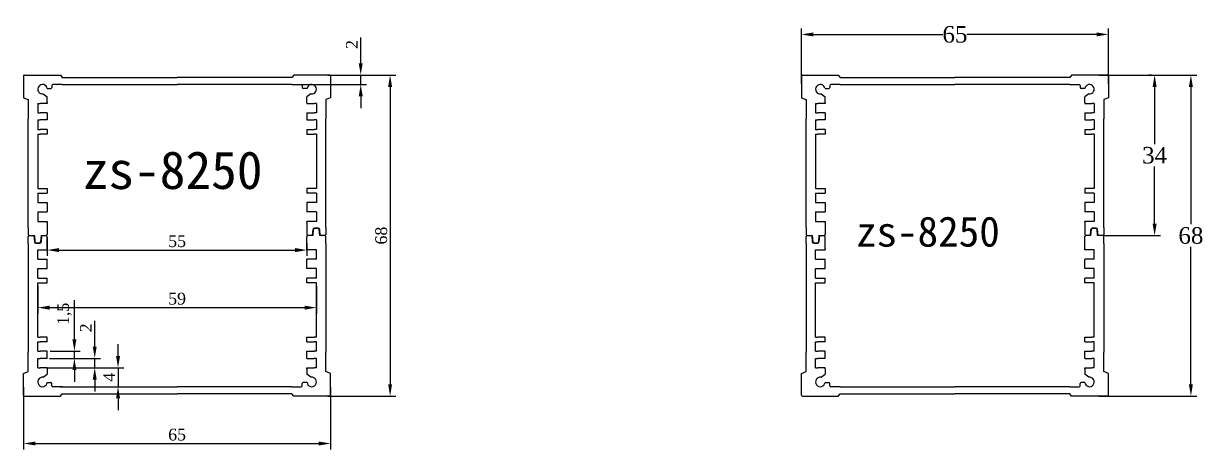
# Model space of a CAD drawing. Header units: millimetres. Extents: x 95 to 8422, y 499 to 941.
# Drawn here: x 3269.2 to 3519, y 499.3 to 589.5 of the extents above; entities that cross this region are included whole.
import ezdxf

# ---------------------------------------------------------------- set-up
doc = ezdxf.new("R2010")
doc.units = ezdxf.units.MM
doc.styles.get("Standard").update_dxf_attribs({"font": 'times.shx', "bigfont": 'gbcbig.shx'})
doc.dimstyles.new('ISO-25', dxfattribs={"dimtxt": 2.5, "dimasz": 2.5, "dimexe": 1.25, "dimexo": 0.625, "dimtad": 1, "dimtxsty": 'Standard', "dimcen": 2.5, "dimadec": 0, "dimazin": 0, "dimtfac": 1, "dimtmove": 0, "dimatfit": 3, "dimfxl": 0, "dimarcsym": 0})

# ---------------------------------------------------------------- blocks, each defined once
blk = doc.blocks.new('*D1')
at = {"color": 0, "lineweight": -2}
for p, q in [((3333.68, 578.56), (3348.08, 578.56)), ((3346.83, 576.06), (3346.83, 513.06)), ((3333.68, 510.56), (3348.08, 510.56))]:
    blk.add_line(p, q, dxfattribs=at)
at = {"color": 0}
for points in [[(3346.42, 576.06), (3347.25, 576.06), (3346.83, 578.56)], [(3346.42, 513.06), (3347.25, 513.06), (3346.83, 510.56)]]:
    blk.add_solid(points, dxfattribs=at)
at = {"layer": 'Defpoints', "color": 0}
for p in [(3333.05, 578.56), (3333.05, 510.56), (3346.83, 510.56)]:
    blk.add_point(p, dxfattribs=at)
at = {"color": 0, "insert": (3344.96, 544.56), "char_height": 2.5, "attachment_point": 5, "rotation": 90}
blk.add_mtext('68', dxfattribs=at)
blk = doc.blocks.new('*D2')
at = {"color": 0, "lineweight": -2}
for p, q in [((3269.23, 512.43), (3269.23, 499.28)), ((3334.23, 512.43), (3334.23, 499.28)), ((3271.73, 500.53), (3331.73, 500.53))]:
    blk.add_line(p, q, dxfattribs=at)
at = {"color": 0}
for points in [[(3271.73, 500.94), (3271.73, 500.11), (3269.23, 500.53)], [(3331.73, 500.94), (3331.73, 500.11), (3334.23, 500.53)]]:
    blk.add_solid(points, dxfattribs=at)
at = {"layer": 'Defpoints', "color": 0}
for p in [(3269.23, 513.06), (3334.23, 513.06), (3334.23, 500.53)]:
    blk.add_point(p, dxfattribs=at)
at = {"color": 0, "insert": (3301.73, 502.4), "char_height": 2.5, "attachment_point": 5}
blk.add_mtext('65', dxfattribs=at)
blk = doc.blocks.new('*D3')
at = {"color": 0, "lineweight": -2}
for p, q in [((3289.23, 519.06), (3289.23, 521.56)), ((3274.11, 516.56), (3290.48, 516.56)), ((3289.23, 516.56), (3289.23, 512.56)), ((3277.06, 512.56), (3290.48, 512.56)), ((3289.23, 510.06), (3289.23, 507.56))]:
    blk.add_line(p, q, dxfattribs=at)
at = {"color": 0}
for points in [[(3288.81, 519.06), (3289.65, 519.06), (3289.23, 516.56)], [(3288.81, 510.06), (3289.65, 510.06), (3289.23, 512.56)]]:
    blk.add_solid(points, dxfattribs=at)
at = {"layer": 'Defpoints', "color": 0}
for p in [(3273.48, 516.56), (3276.43, 512.56), (3289.23, 512.56)]:
    blk.add_point(p, dxfattribs=at)
at = {"color": 0, "insert": (3287.35, 514.56), "char_height": 2.5, "attachment_point": 5, "rotation": 90}
blk.add_mtext('4', dxfattribs=at)
blk = doc.blocks.new('*D4')
at = {"color": 0, "lineweight": -2}
for p, q in [((3284.29, 521.06), (3284.29, 526.48)), ((3274.73, 518.56), (3285.54, 518.56)), ((3284.29, 516.56), (3284.29, 518.56)), ((3274.73, 516.56), (3285.54, 516.56)), ((3284.29, 514.06), (3284.29, 511.56))]:
    blk.add_line(p, q, dxfattribs=at)
at = {"color": 0}
for points in [[(3283.87, 521.06), (3284.71, 521.06), (3284.29, 518.56)], [(3283.87, 514.06), (3284.71, 514.06), (3284.29, 516.56)]]:
    blk.add_solid(points, dxfattribs=at)
at = {"layer": 'Defpoints', "color": 0}
for p in [(3274.11, 518.56), (3284.29, 518.56), (3274.11, 516.56)]:
    blk.add_point(p, dxfattribs=at)
at = {"color": 0, "insert": (3282.42, 525.02), "char_height": 2.5, "attachment_point": 5, "rotation": 90}
blk.add_mtext('2', dxfattribs=at)
blk = doc.blocks.new('*D5')
at = {"color": 0, "lineweight": -2}
for p, q in [((3279.99, 522.56), (3279.99, 530.89)), ((3274.86, 520.06), (3281.24, 520.06)), ((3279.99, 518.56), (3279.99, 520.06)), ((3274.73, 518.56), (3281.24, 518.56)), ((3279.99, 516.06), (3279.99, 513.56))]:
    blk.add_line(p, q, dxfattribs=at)
at = {"color": 0}
for points in [[(3279.57, 522.56), (3280.4, 522.56), (3279.99, 520.06)], [(3279.57, 516.06), (3280.4, 516.06), (3279.99, 518.56)]]:
    blk.add_solid(points, dxfattribs=at)
at = {"layer": 'Defpoints', "color": 0}
for p in [(3274.23, 520.06), (3279.99, 520.06), (3274.11, 518.56)]:
    blk.add_point(p, dxfattribs=at)
at = {"color": 0, "insert": (3277.9, 527.98), "char_height": 2.5, "attachment_point": 5, "rotation": 90}
blk.add_mtext('1,5', dxfattribs=at)
blk = doc.blocks.new('*D6')
at = {"color": 0, "lineweight": -2}
for p, q in [((3272.23, 533.93), (3272.23, 528.05)), ((3331.23, 533.93), (3331.23, 528.05)), ((3274.73, 529.3), (3328.73, 529.3))]:
    blk.add_line(p, q, dxfattribs=at)
at = {"color": 0}
for points in [[(3274.73, 529.72), (3274.73, 528.88), (3272.23, 529.3)], [(3328.73, 529.72), (3328.73, 528.88), (3331.23, 529.3)]]:
    blk.add_solid(points, dxfattribs=at)
at = {"layer": 'Defpoints', "color": 0}
for p in [(3272.23, 534.56), (3331.23, 534.56), (3331.23, 529.3)]:
    blk.add_point(p, dxfattribs=at)
at = {"color": 0, "insert": (3301.73, 531.18), "char_height": 2.5, "attachment_point": 5}
blk.add_mtext('59', dxfattribs=at)
blk = doc.blocks.new('*D36')
at = {"color": 0, "lineweight": -2}
for p, q in [((3340.61, 581.06), (3340.61, 586.48)), ((3338.68, 578.56), (3341.86, 578.56)), ((3340.61, 576.56), (3340.61, 578.56)), ((3327.66, 576.56), (3341.86, 576.56)), ((3340.61, 574.06), (3340.61, 571.56))]:
    blk.add_line(p, q, dxfattribs=at)
at = {"color": 0}
for points in [[(3340.19, 581.06), (3341.03, 581.06), (3340.61, 578.56)], [(3340.19, 574.06), (3341.03, 574.06), (3340.61, 576.56)]]:
    blk.add_solid(points, dxfattribs=at)
at = {"layer": 'Defpoints', "color": 0}
for p in [(3338.06, 578.56), (3340.61, 578.56), (3327.03, 576.56)]:
    blk.add_point(p, dxfattribs=at)
at = {"color": 0, "insert": (3338.74, 585.02), "char_height": 2.5, "attachment_point": 5, "rotation": 90}
blk.add_mtext('2', dxfattribs=at)
blk = doc.blocks.new('*D37')
at = {"color": 0, "lineweight": -2}
for p, q in [((3274.23, 544.13), (3274.23, 540.24)), ((3329.23, 542.98), (3329.23, 540.24)), ((3276.73, 541.49), (3326.73, 541.49))]:
    blk.add_line(p, q, dxfattribs=at)
at = {"color": 0}
for points in [[(3276.73, 541.91), (3276.73, 541.07), (3274.23, 541.49)], [(3326.73, 541.91), (3326.73, 541.07), (3329.23, 541.49)]]:
    blk.add_solid(points, dxfattribs=at)
at = {"layer": 'Defpoints', "color": 0}
for p in [(3274.23, 544.76), (3329.23, 543.61), (3329.23, 541.49)]:
    blk.add_point(p, dxfattribs=at)
at = {"color": 0, "insert": (3301.73, 543.36), "char_height": 2.5, "attachment_point": 5}
blk.add_mtext('55', dxfattribs=at)
blk = doc.blocks.new('*D38')
at = {"color": 5, "lineweight": -2}
for p, q in [((3433.93, 576.68), (3433.93, 588.41)), ((3436.43, 587.16), (3463.88, 587.16)), ((3496.43, 587.16), (3468.98, 587.16)), ((3498.93, 576.68), (3498.93, 588.41))]:
    blk.add_line(p, q, dxfattribs=at)
at = {"color": 5}
for points in [[(3436.43, 587.58), (3436.43, 586.74), (3433.93, 587.16)], [(3496.43, 587.58), (3496.43, 586.74), (3498.93, 587.16)]]:
    blk.add_solid(points, dxfattribs=at)
at = {"layer": 'Defpoints', "color": 0}
for p in [(3498.93, 587.16), (3433.93, 576.06), (3498.93, 576.06)]:
    blk.add_point(p, dxfattribs=at)
at = {"color": 5, "insert": (3466.43, 587.16), "char_height": 3.5, "attachment_point": 5}
blk.add_mtext('65', dxfattribs=at)
blk = doc.blocks.new('*D39')
at = {"color": 5, "lineweight": -2}
for p, q in [((3496.87, 578.56), (3517.64, 578.56)), ((3516.39, 576.06), (3516.39, 546.95)), ((3516.39, 513.06), (3516.39, 542.17)), ((3496.87, 510.56), (3517.64, 510.56))]:
    blk.add_line(p, q, dxfattribs=at)
at = {"color": 5}
for points in [[(3515.97, 576.06), (3516.81, 576.06), (3516.39, 578.56)], [(3515.97, 513.06), (3516.81, 513.06), (3516.39, 510.56)]]:
    blk.add_solid(points, dxfattribs=at)
at = {"layer": 'Defpoints', "color": 0}
for p in [(3496.24, 578.56), (3496.24, 510.56), (3516.39, 510.56)]:
    blk.add_point(p, dxfattribs=at)
at = {"color": 5, "insert": (3516.39, 544.56), "char_height": 3.5, "attachment_point": 5}
blk.add_mtext('68', dxfattribs=at)
blk = doc.blocks.new('*D40')
at = {"color": 5, "lineweight": -2}
for p, q in [((3508.08, 578.56), (3507.46, 578.56)), ((3508.71, 576.06), (3508.71, 563.93)), ((3508.71, 547.06), (3508.71, 559.18)), ((3497.93, 544.56), (3509.96, 544.56))]:
    blk.add_line(p, q, dxfattribs=at)
at = {"color": 5}
for points in [[(3508.29, 576.06), (3509.13, 576.06), (3508.71, 578.56)], [(3508.29, 547.06), (3509.13, 547.06), (3508.71, 544.56)]]:
    blk.add_solid(points, dxfattribs=at)
at = {"layer": 'Defpoints', "color": 0}
for p in [(3508.71, 578.56), (3508.71, 578.56), (3497.31, 544.56)]:
    blk.add_point(p, dxfattribs=at)
at = {"color": 5, "insert": (3508.71, 561.56), "char_height": 3.5, "attachment_point": 5}
blk.add_mtext('34', dxfattribs=at)

msp = doc.modelspace()

# ---------------------------------------------------------------- linework, layer by layer
for p, q in [((3269.23, 578.359), (3269.23, 573.759)), ((3269.43, 578.559), (3277.03, 578.559)), ((3277.03, 578.559), (3277.43, 578.059)), ((3277.43, 578.059), (3301.73, 578.059)), ((3326.03, 578.059), (3301.73, 578.059)), ((3326.43, 578.559), (3326.03, 578.059)), ((3334.03, 578.559), (3326.43, 578.559)), ((3334.23, 578.359), (3334.23, 573.759)), ((3433.931, 578.359), (3433.931, 573.759)), ((3434.131, 578.559), (3441.731, 578.559)), ((3441.731, 578.559), (3442.131, 578.059)), ((3442.131, 578.059), (3466.431, 578.059)), ((3490.731, 578.059), (3466.431, 578.059)), ((3491.131, 578.559), (3490.731, 578.059)), ((3498.731, 578.559), (3491.131, 578.559)), ((3498.931, 578.359), (3498.931, 573.759)), ((3273.382, 574.57), (3274.23, 573.934)), ((3274.222, 575.69), (3275.03, 575.69)), ((3275.23, 576.359), (3275.23, 575.89)), ((3277.43, 576.559), (3275.43, 576.559)), ((3277.43, 576.559), (3301.73, 576.559)), ((3326.03, 576.559), (3301.73, 576.559)), ((3326.03, 576.559), (3328.03, 576.559)), ((3328.23, 576.359), (3328.23, 575.89)), ((3329.239, 575.69), (3328.43, 575.69)), ((3330.079, 574.57), (3329.23, 573.934)), ((3438.083, 574.57), (3438.931, 573.934)), ((3438.923, 575.69), (3439.731, 575.69)), ((3439.931, 576.359), (3439.931, 575.89)), ((3442.131, 576.559), (3440.131, 576.559)), ((3442.131, 576.559), (3466.431, 576.559)), ((3490.731, 576.559), (3466.431, 576.559)), ((3490.731, 576.559), (3492.731, 576.559)), ((3492.931, 576.359), (3492.931, 575.89)), ((3493.94, 575.69), (3493.131, 575.69)), ((3494.78, 574.57), (3493.931, 573.934)), ((3269.23, 573.759), (3270.23, 573.359)), ((3270.23, 573.359), (3270.23, 569.259)), ((3272.23, 572.559), (3272.23, 570.559)), ((3272.23, 572.559), (3272.73, 572.559)), ((3274.23, 572.559), (3272.73, 572.559)), ((3274.23, 572.759), (3274.23, 573.934)), ((3274.23, 572.759), (3274.23, 572.559)), ((3329.23, 572.759), (3329.23, 573.934)), ((3329.23, 572.759), (3329.23, 572.559)), ((3329.23, 572.559), (3330.73, 572.559)), ((3331.23, 572.559), (3330.73, 572.559)), ((3331.23, 572.559), (3331.23, 570.559)), ((3334.23, 573.759), (3333.23, 573.359)), ((3333.23, 573.359), (3333.23, 569.259)), ((3433.931, 573.759), (3434.931, 573.359)), ((3434.931, 573.359), (3434.931, 569.259)), ((3436.931, 572.559), (3436.931, 570.559)), ((3436.931, 572.559), (3437.431, 572.559)), ((3438.931, 572.559), (3437.431, 572.559)), ((3438.931, 572.759), (3438.931, 573.934)), ((3438.931, 572.759), (3438.931, 572.559)), ((3493.931, 572.759), (3493.931, 573.934)), ((3493.931, 572.759), (3493.931, 572.559)), ((3493.931, 572.559), (3495.431, 572.559)), ((3495.931, 572.559), (3495.431, 572.559)), ((3495.931, 572.559), (3495.931, 570.559)), ((3498.931, 573.759), (3497.931, 573.359)), ((3497.931, 573.359), (3497.931, 569.259)), ((3272.23, 570.559), (3272.73, 570.559)), ((3274.23, 570.559), (3272.73, 570.559)), ((3274.23, 570.559), (3274.23, 569.059)), ((3329.23, 570.559), (3329.23, 569.059)), ((3329.23, 570.559), (3330.73, 570.559)), ((3331.23, 570.559), (3330.73, 570.559)), ((3436.931, 570.559), (3437.431, 570.559)), ((3438.931, 570.559), (3437.431, 570.559)), ((3438.931, 570.559), (3438.931, 569.059)), ((3493.931, 570.559), (3493.931, 569.059)), ((3493.931, 570.559), (3495.431, 570.559)), ((3495.931, 570.559), (3495.431, 570.559)), ((3270.23, 546.259), (3270.23, 569.259)), ((3272.23, 569.059), (3272.23, 567.059)), ((3272.23, 569.059), (3272.73, 569.059)), ((3274.23, 569.059), (3272.73, 569.059)), ((3329.23, 569.059), (3330.73, 569.059)), ((3331.23, 569.059), (3330.73, 569.059)), ((3331.23, 569.059), (3331.23, 567.059)), ((3333.23, 546.259), (3333.23, 569.259)), ((3434.931, 546.259), (3434.931, 569.259)), ((3436.931, 569.059), (3436.931, 567.059)), ((3436.931, 569.059), (3437.431, 569.059)), ((3438.931, 569.059), (3437.431, 569.059)), ((3493.931, 569.059), (3495.431, 569.059)), ((3495.931, 569.059), (3495.431, 569.059)), ((3495.931, 569.059), (3495.931, 567.059)), ((3497.931, 546.259), (3497.931, 569.259)), ((3272.23, 567.059), (3272.73, 567.059)), ((3272.23, 566.059), (3272.23, 554.559)), ((3272.23, 566.059), (3272.73, 566.059)), ((3274.23, 567.059), (3272.73, 567.059)), ((3274.23, 566.059), (3272.73, 566.059)), ((3274.23, 567.059), (3274.23, 566.059)), ((3329.23, 567.059), (3329.23, 566.059)), ((3329.23, 567.059), (3330.73, 567.059)), ((3329.23, 566.059), (3330.73, 566.059)), ((3331.23, 567.059), (3330.73, 567.059)), ((3331.23, 566.059), (3330.73, 566.059)), ((3331.23, 566.059), (3331.23, 554.559)), ((3436.931, 567.059), (3437.431, 567.059)), ((3436.931, 566.059), (3436.931, 554.559)), ((3436.931, 566.059), (3437.431, 566.059)), ((3438.931, 567.059), (3437.431, 567.059)), ((3438.931, 566.059), (3437.431, 566.059)), ((3438.931, 567.059), (3438.931, 566.059)), ((3493.931, 567.059), (3493.931, 566.059)), ((3493.931, 567.059), (3495.431, 567.059)), ((3493.931, 566.059), (3495.431, 566.059)), ((3495.931, 567.059), (3495.431, 567.059)), ((3495.931, 566.059), (3495.431, 566.059)), ((3495.931, 566.059), (3495.931, 554.559)), ((3272.23, 554.559), (3272.888, 554.559)), ((3272.23, 553.559), (3272.23, 551.559)), ((3272.23, 553.559), (3272.73, 553.559)), ((3272.73, 554.559), (3274.23, 554.559)), ((3272.73, 553.559), (3274.03, 553.559)), ((3272.73, 553.559), (3274.23, 553.559)), ((3274.23, 554.559), (3274.23, 553.559)), ((3329.23, 554.559), (3329.23, 553.559)), ((3330.73, 554.559), (3329.23, 554.559)), ((3330.73, 553.559), (3329.23, 553.559)), ((3330.73, 553.559), (3329.43, 553.559)), ((3331.23, 554.559), (3330.572, 554.559)), ((3331.23, 553.559), (3330.73, 553.559)), ((3331.23, 553.559), (3331.23, 551.559)), ((3436.931, 554.559), (3437.589, 554.559)), ((3436.931, 553.559), (3436.931, 551.559)), ((3436.931, 553.559), (3437.431, 553.559)), ((3437.431, 554.559), (3438.931, 554.559)), ((3437.431, 553.559), (3438.731, 553.559)), ((3437.431, 553.559), (3438.931, 553.559)), ((3438.931, 554.559), (3438.931, 553.559)), ((3493.931, 554.559), (3493.931, 553.559)), ((3495.431, 554.559), (3493.931, 554.559)), ((3495.431, 553.559), (3493.931, 553.559)), ((3495.431, 553.559), (3494.131, 553.559)), ((3495.931, 554.559), (3495.274, 554.559)), ((3495.931, 553.559), (3495.431, 553.559)), ((3495.931, 553.559), (3495.931, 551.559)), ((3272.23, 551.559), (3272.73, 551.559)), ((3272.73, 551.559), (3274.03, 551.559)), ((3274.03, 551.559), (3274.23, 551.559)), ((3274.23, 551.559), (3274.23, 549.759)), ((3274.23, 549.759), (3274.23, 549.559)), ((3329.23, 551.559), (3329.23, 549.759)), ((3329.43, 551.559), (3329.23, 551.559)), ((3329.23, 549.759), (3329.23, 549.559)), ((3330.73, 551.559), (3329.43, 551.559)), ((3331.23, 551.559), (3330.73, 551.559)), ((3436.931, 551.559), (3437.431, 551.559)), ((3437.431, 551.559), (3438.731, 551.559)), ((3438.731, 551.559), (3438.931, 551.559)), ((3438.931, 551.559), (3438.931, 549.759)), ((3438.931, 549.759), (3438.931, 549.559)), ((3493.931, 551.559), (3493.931, 549.759)), ((3494.131, 551.559), (3493.931, 551.559)), ((3493.931, 549.759), (3493.931, 549.559)), ((3495.431, 551.559), (3494.131, 551.559)), ((3495.931, 551.559), (3495.431, 551.559)), ((3272.23, 549.559), (3274.03, 549.559)), ((3272.23, 549.559), (3272.23, 547.559)), ((3272.23, 547.559), (3274.03, 547.559)), ((3274.03, 549.559), (3274.23, 549.559)), ((3274.03, 547.559), (3274.23, 547.559)), ((3274.23, 547.359), (3274.23, 547.559)), ((3274.23, 547.559), (3274.23, 546.259)), ((3329.43, 549.559), (3329.23, 549.559)), ((3329.43, 547.559), (3329.23, 547.559)), ((3329.23, 547.359), (3329.23, 547.559)), ((3329.23, 547.359), (3329.23, 546.259)), ((3331.23, 549.559), (3329.43, 549.559)), ((3331.23, 547.559), (3329.43, 547.559)), ((3331.23, 549.559), (3331.23, 547.559)), ((3436.931, 549.559), (3438.731, 549.559)), ((3436.931, 549.559), (3436.931, 547.559)), ((3436.931, 547.559), (3438.731, 547.559)), ((3438.731, 549.559), (3438.931, 549.559)), ((3438.731, 547.559), (3438.931, 547.559)), ((3438.931, 547.359), (3438.931, 547.559)), ((3438.931, 547.559), (3438.931, 546.259)), ((3494.131, 549.559), (3493.931, 549.559)), ((3494.131, 547.559), (3493.931, 547.559)), ((3493.931, 547.359), (3493.931, 547.559)), ((3493.931, 547.359), (3493.931, 546.259)), ((3495.931, 549.559), (3494.131, 549.559)), ((3495.931, 547.559), (3494.131, 547.559)), ((3495.931, 549.559), (3495.931, 547.559)), ((3270.23, 546.259), (3270.23, 544.759)), ((3274.23, 546.259), (3274.23, 544.759)), ((3329.23, 546.259), (3329.23, 544.759)), ((3330.431, 544.566), (3330.518, 545.879)), ((3330.531, 546.059), (3330.53, 546.059)), ((3330.531, 546.059), (3330.53, 546.059)), ((3330.53, 544.559), (3330.618, 545.872)), ((3331.643, 546.159), (3330.817, 546.159)), ((3331.643, 546.059), (3330.817, 546.059)), ((3331.93, 544.559), (3331.843, 545.872)), ((3332.03, 544.566), (3331.943, 545.879)), ((3333.23, 546.259), (3333.23, 544.759)), ((3434.931, 546.259), (3434.931, 544.759)), ((3438.931, 546.259), (3438.931, 544.759)), ((3493.931, 546.259), (3493.931, 544.759)), ((3495.132, 544.566), (3495.219, 545.879)), ((3495.232, 546.059), (3495.231, 546.059)), ((3495.232, 546.059), (3495.231, 546.059)), ((3495.231, 544.559), (3495.319, 545.872)), ((3496.344, 546.159), (3495.519, 546.159)), ((3496.344, 546.059), (3495.519, 546.059)), ((3496.631, 544.559), (3496.544, 545.872)), ((3496.731, 544.566), (3496.644, 545.879)), ((3497.931, 546.259), (3497.931, 544.759)), ((3270.23, 542.859), (3270.23, 544.359)), ((3270.23, 542.859), (3270.23, 519.859)), ((3270.43, 544.559), (3271.43, 544.559)), ((3270.43, 544.559), (3271.53, 544.559)), ((3271.431, 544.552), (3271.43, 544.559)), ((3271.431, 544.552), (3271.518, 543.239)), ((3271.53, 544.559), (3271.53, 544.559)), ((3271.53, 544.559), (3271.618, 543.246)), ((3271.817, 543.059), (3272.643, 543.059)), ((3271.817, 542.959), (3272.643, 542.959)), ((3272.93, 544.559), (3272.843, 543.246)), ((3272.93, 544.559), (3274.03, 544.559)), ((3272.93, 543.059), (3272.93, 543.059)), ((3272.93, 543.059), (3272.93, 543.059)), ((3273.03, 544.552), (3272.943, 543.239)), ((3273.03, 544.559), (3274.03, 544.559)), ((3273.03, 544.559), (3273.03, 544.552)), ((3274.23, 542.859), (3274.23, 544.359)), ((3274.23, 541.759), (3274.23, 542.859)), ((3329.23, 542.859), (3329.23, 544.359)), ((3329.23, 541.559), (3329.23, 542.859)), ((3330.53, 544.559), (3329.43, 544.559)), ((3330.431, 544.559), (3329.43, 544.559)), ((3330.431, 544.559), (3330.431, 544.566)), ((3333.03, 544.559), (3331.93, 544.559)), ((3332.03, 544.566), (3332.031, 544.559)), ((3333.03, 544.559), (3332.031, 544.559)), ((3333.23, 542.859), (3333.23, 544.359)), ((3333.23, 542.859), (3333.23, 519.859)), ((3434.931, 542.859), (3434.931, 544.359)), ((3434.931, 542.859), (3434.931, 519.859)), ((3435.131, 544.559), (3436.131, 544.559)), ((3435.131, 544.559), (3436.231, 544.559)), ((3436.132, 544.552), (3436.131, 544.559)), ((3436.132, 544.552), (3436.219, 543.239)), ((3436.231, 544.559), (3436.231, 544.559)), ((3436.231, 544.559), (3436.319, 543.246)), ((3436.519, 543.059), (3437.344, 543.059)), ((3436.519, 542.959), (3437.344, 542.959)), ((3437.631, 544.559), (3437.544, 543.246)), ((3437.631, 544.559), (3438.731, 544.559)), ((3437.631, 543.059), (3437.631, 543.059)), ((3437.631, 543.059), (3437.631, 543.059)), ((3437.731, 544.552), (3437.644, 543.239)), ((3437.731, 544.559), (3438.731, 544.559)), ((3437.731, 544.559), (3437.731, 544.552)), ((3438.931, 542.859), (3438.931, 544.359)), ((3438.931, 541.759), (3438.931, 542.859)), ((3493.931, 542.859), (3493.931, 544.359)), ((3493.931, 541.559), (3493.931, 542.859)), ((3495.231, 544.559), (3494.131, 544.559)), ((3495.132, 544.559), (3494.131, 544.559)), ((3495.132, 544.559), (3495.132, 544.566)), ((3497.731, 544.559), (3496.631, 544.559)), ((3496.731, 544.566), (3496.732, 544.559)), ((3497.731, 544.559), (3496.732, 544.559)), ((3497.931, 542.859), (3497.931, 544.359)), ((3497.931, 542.859), (3497.931, 519.859)), ((3272.23, 541.559), (3274.03, 541.559)), ((3272.23, 539.559), (3272.23, 541.559)), ((3274.03, 541.559), (3274.23, 541.559)), ((3274.23, 541.759), (3274.23, 541.559)), ((3329.23, 541.759), (3329.23, 541.559)), ((3329.43, 541.559), (3329.23, 541.559)), ((3331.23, 541.559), (3329.43, 541.559)), ((3331.23, 539.559), (3331.23, 541.559)), ((3436.931, 541.559), (3438.731, 541.559)), ((3436.931, 539.559), (3436.931, 541.559)), ((3438.731, 541.559), (3438.931, 541.559)), ((3438.931, 541.759), (3438.931, 541.559)), ((3493.931, 541.759), (3493.931, 541.559)), ((3494.131, 541.559), (3493.931, 541.559)), ((3495.931, 541.559), (3494.131, 541.559)), ((3495.931, 539.559), (3495.931, 541.559)), ((3272.23, 539.559), (3274.03, 539.559)), ((3272.23, 535.559), (3272.23, 537.559)), ((3272.23, 537.559), (3272.73, 537.559)), ((3272.73, 537.559), (3274.03, 537.559)), ((3274.03, 539.559), (3274.23, 539.559)), ((3274.03, 537.559), (3274.23, 537.559)), ((3274.23, 539.359), (3274.23, 539.559)), ((3274.23, 537.559), (3274.23, 539.359)), ((3329.43, 539.559), (3329.23, 539.559)), ((3329.23, 539.359), (3329.23, 539.559)), ((3329.23, 537.559), (3329.23, 539.359)), ((3329.43, 537.559), (3329.23, 537.559)), ((3331.23, 539.559), (3329.43, 539.559)), ((3330.73, 537.559), (3329.43, 537.559)), ((3331.23, 537.559), (3330.73, 537.559)), ((3331.23, 535.559), (3331.23, 537.559)), ((3436.931, 539.559), (3438.731, 539.559)), ((3436.931, 535.559), (3436.931, 537.559)), ((3436.931, 537.559), (3437.431, 537.559)), ((3437.431, 537.559), (3438.731, 537.559)), ((3438.731, 539.559), (3438.931, 539.559)), ((3438.731, 537.559), (3438.931, 537.559)), ((3438.931, 539.359), (3438.931, 539.559)), ((3438.931, 537.559), (3438.931, 539.359)), ((3494.131, 539.559), (3493.931, 539.559)), ((3493.931, 539.359), (3493.931, 539.559)), ((3493.931, 537.559), (3493.931, 539.359)), ((3494.131, 537.559), (3493.931, 537.559)), ((3495.931, 539.559), (3494.131, 539.559)), ((3495.431, 537.559), (3494.131, 537.559)), ((3495.931, 537.559), (3495.431, 537.559)), ((3495.931, 535.559), (3495.931, 537.559)), ((3272.23, 535.559), (3272.73, 535.559)), ((3272.73, 535.559), (3274.03, 535.559)), ((3272.73, 535.559), (3274.23, 535.559)), ((3274.23, 534.559), (3274.23, 535.559)), ((3329.23, 534.559), (3329.23, 535.559)), ((3330.73, 535.559), (3329.23, 535.559)), ((3330.73, 535.559), (3329.43, 535.559)), ((3331.23, 535.559), (3330.73, 535.559)), ((3436.931, 535.559), (3437.431, 535.559)), ((3437.431, 535.559), (3438.731, 535.559)), ((3437.431, 535.559), (3438.931, 535.559)), ((3438.931, 534.559), (3438.931, 535.559)), ((3493.931, 534.559), (3493.931, 535.559)), ((3495.431, 535.559), (3493.931, 535.559)), ((3495.431, 535.559), (3494.131, 535.559)), ((3495.931, 535.559), (3495.431, 535.559)), ((3272.23, 523.059), (3272.23, 534.559)), ((3272.23, 534.559), (3272.888, 534.559)), ((3272.73, 534.559), (3274.23, 534.559)), ((3330.73, 534.559), (3329.23, 534.559)), ((3331.23, 534.559), (3330.572, 534.559)), ((3331.23, 523.059), (3331.23, 534.559)), ((3436.931, 523.059), (3436.931, 534.559)), ((3436.931, 534.559), (3437.589, 534.559)), ((3437.431, 534.559), (3438.931, 534.559)), ((3495.431, 534.559), (3493.931, 534.559)), ((3495.931, 534.559), (3495.274, 534.559)), ((3495.931, 523.059), (3495.931, 534.559)), ((3272.23, 523.059), (3272.73, 523.059)), ((3274.23, 523.059), (3272.73, 523.059)), ((3274.23, 522.059), (3274.23, 523.059)), ((3329.23, 522.059), (3329.23, 523.059)), ((3329.23, 523.059), (3330.73, 523.059)), ((3331.23, 523.059), (3330.73, 523.059)), ((3436.931, 523.059), (3437.431, 523.059)), ((3438.931, 523.059), (3437.431, 523.059)), ((3438.931, 522.059), (3438.931, 523.059)), ((3493.931, 522.059), (3493.931, 523.059)), ((3493.931, 523.059), (3495.431, 523.059)), ((3495.931, 523.059), (3495.431, 523.059)), ((3270.23, 515.759), (3270.23, 519.859)), ((3272.23, 520.059), (3272.23, 522.059)), ((3272.23, 522.059), (3272.73, 522.059)), ((3272.23, 520.059), (3272.73, 520.059)), ((3274.23, 522.059), (3272.73, 522.059)), ((3274.23, 520.059), (3272.73, 520.059)), ((3274.23, 518.559), (3274.23, 520.059)), ((3329.23, 522.059), (3330.73, 522.059)), ((3329.23, 518.559), (3329.23, 520.059)), ((3329.23, 520.059), (3330.73, 520.059)), ((3331.23, 522.059), (3330.73, 522.059)), ((3331.23, 520.059), (3330.73, 520.059)), ((3331.23, 520.059), (3331.23, 522.059)), ((3333.23, 515.759), (3333.23, 519.859)), ((3434.931, 515.759), (3434.931, 519.859)), ((3436.931, 520.059), (3436.931, 522.059)), ((3436.931, 522.059), (3437.431, 522.059)), ((3436.931, 520.059), (3437.431, 520.059)), ((3438.931, 522.059), (3437.431, 522.059)), ((3438.931, 520.059), (3437.431, 520.059)), ((3438.931, 518.559), (3438.931, 520.059)), ((3493.931, 522.059), (3495.431, 522.059)), ((3493.931, 518.559), (3493.931, 520.059)), ((3493.931, 520.059), (3495.431, 520.059)), ((3495.931, 522.059), (3495.431, 522.059)), ((3495.931, 520.059), (3495.431, 520.059)), ((3495.931, 520.059), (3495.931, 522.059)), ((3497.931, 515.759), (3497.931, 519.859)), ((3272.23, 516.559), (3272.23, 518.559)), ((3272.23, 518.559), (3272.73, 518.559)), ((3274.23, 518.559), (3272.73, 518.559)), ((3329.23, 518.559), (3330.73, 518.559)), ((3331.23, 518.559), (3330.73, 518.559)), ((3331.23, 516.559), (3331.23, 518.559)), ((3436.931, 516.559), (3436.931, 518.559)), ((3436.931, 518.559), (3437.431, 518.559)), ((3438.931, 518.559), (3437.431, 518.559)), ((3493.931, 518.559), (3495.431, 518.559)), ((3495.931, 518.559), (3495.431, 518.559)), ((3495.931, 516.559), (3495.931, 518.559)), ((3269.23, 515.359), (3270.23, 515.759)), ((3269.23, 510.759), (3269.23, 515.359)), ((3272.23, 516.559), (3272.73, 516.559)), ((3274.23, 516.559), (3272.73, 516.559)), ((3273.382, 514.547), (3274.23, 515.184)), ((3274.23, 516.359), (3274.23, 516.559)), ((3274.23, 516.359), (3274.23, 515.184)), ((3329.23, 516.359), (3329.23, 516.559)), ((3329.23, 516.559), (3330.73, 516.559)), ((3329.23, 516.359), (3329.23, 515.184)), ((3330.079, 514.547), (3329.23, 515.184)), ((3331.23, 516.559), (3330.73, 516.559)), ((3334.23, 515.359), (3333.23, 515.759)), ((3334.23, 510.759), (3334.23, 515.359)), ((3433.931, 515.359), (3434.931, 515.759)), ((3433.931, 510.759), (3433.931, 515.359)), ((3436.931, 516.559), (3437.431, 516.559)), ((3438.931, 516.559), (3437.431, 516.559)), ((3438.083, 514.547), (3438.931, 515.184)), ((3438.931, 516.359), (3438.931, 516.559)), ((3438.931, 516.359), (3438.931, 515.184)), ((3493.931, 516.359), (3493.931, 516.559)), ((3493.931, 516.559), (3495.431, 516.559)), ((3493.931, 516.359), (3493.931, 515.184)), ((3494.78, 514.547), (3493.931, 515.184)), ((3495.931, 516.559), (3495.431, 516.559)), ((3498.931, 515.359), (3497.931, 515.759)), ((3498.931, 510.759), (3498.931, 515.359)), ((3274.222, 513.427), (3275.03, 513.427)), ((3275.23, 512.759), (3275.23, 513.227)), ((3277.43, 512.559), (3275.43, 512.559)), ((3277.43, 512.559), (3301.73, 512.559)), ((3326.03, 512.559), (3301.73, 512.559)), ((3326.03, 512.559), (3328.03, 512.559)), ((3328.23, 512.759), (3328.23, 513.227)), ((3329.239, 513.427), (3328.43, 513.427)), ((3438.923, 513.427), (3439.731, 513.427)), ((3439.931, 512.759), (3439.931, 513.227)), ((3442.131, 512.559), (3440.131, 512.559)), ((3442.131, 512.559), (3466.431, 512.559)), ((3490.731, 512.559), (3466.431, 512.559)), ((3490.731, 512.559), (3492.731, 512.559)), ((3492.931, 512.759), (3492.931, 513.227)), ((3493.94, 513.427), (3493.131, 513.427)), ((3269.43, 510.559), (3277.03, 510.559)), ((3277.03, 510.559), (3277.43, 511.059)), ((3277.43, 511.059), (3301.73, 511.059)), ((3326.03, 511.059), (3301.73, 511.059)), ((3326.43, 510.559), (3326.03, 511.059)), ((3334.03, 510.559), (3326.43, 510.559)), ((3434.131, 510.559), (3441.731, 510.559)), ((3441.731, 510.559), (3442.131, 511.059)), ((3442.131, 511.059), (3466.431, 511.059)), ((3490.731, 511.059), (3466.431, 511.059)), ((3491.131, 510.559), (3490.731, 511.059)), ((3498.731, 510.559), (3491.131, 510.559))]:
    msp.add_line(p, q)
for centre, radius, start, end in [((3269.43, 578.359), 0.2, 90, 180), ((3334.03, 578.359), 0.2, 360, 90), ((3434.131, 578.359), 0.2, 90, 180), ((3498.731, 578.359), 0.2, 360, 90), ((3273.23, 575.559), 1, 7.49222, 278.7031), ((3275.03, 575.89), 0.2, 270, 0), ((3275.43, 576.359), 0.2, 90, 180), ((3328.03, 576.359), 0.2, 0, 90), ((3328.43, 575.89), 0.2, 180, 270), ((3330.23, 575.559), 1, 261.2969, 172.50778), ((3437.931, 575.559), 1, 7.49222, 278.7031), ((3439.731, 575.89), 0.2, 270, 0), ((3440.131, 576.359), 0.2, 90, 180), ((3492.731, 576.359), 0.2, 0, 90), ((3493.131, 575.89), 0.2, 180, 270), ((3494.931, 575.559), 1, 261.2969, 172.50778), ((3270.43, 544.759), 0.2, 180, 270), ((3274.03, 544.759), 0.2, 270, 0), ((3329.43, 544.759), 0.2, 180, 270), ((3330.817, 545.859), 0.3, 90, 176.18593), ((3330.817, 545.859), 0.2, 90, 176.18593), ((3331.643, 545.859), 0.3, 3.81407, 90), ((3331.643, 545.859), 0.2, 3.81407, 90), ((3333.03, 544.759), 0.2, 270, 0), ((3435.131, 544.759), 0.2, 180, 270), ((3438.731, 544.759), 0.2, 270, 0), ((3494.131, 544.759), 0.2, 180, 270), ((3495.519, 545.859), 0.3, 90, 176.18593), ((3495.519, 545.859), 0.2, 90, 176.18593), ((3496.344, 545.859), 0.3, 3.81407, 90), ((3496.344, 545.859), 0.2, 3.81407, 90), ((3497.731, 544.759), 0.2, 270, 0), ((3270.43, 544.359), 0.2, 90, 180), ((3271.817, 543.259), 0.3, 183.81407, 270), ((3271.817, 543.259), 0.2, 183.81407, 270), ((3272.643, 543.259), 0.2, 270, 356.18593), ((3272.643, 543.259), 0.3, 270, 356.18593), ((3274.03, 544.359), 0.2, 0, 90), ((3329.43, 544.359), 0.2, 90, 180), ((3333.03, 544.359), 0.2, 360, 90), ((3435.131, 544.359), 0.2, 90, 180), ((3436.519, 543.259), 0.3, 183.81407, 270), ((3436.519, 543.259), 0.2, 183.81407, 270), ((3437.344, 543.259), 0.2, 270, 356.18593), ((3437.344, 543.259), 0.3, 270, 356.18593), ((3438.731, 544.359), 0.2, 0, 90), ((3494.131, 544.359), 0.2, 90, 180), ((3497.731, 544.359), 0.2, 360, 90), ((3273.23, 513.559), 1, 81.2969, 352.50778), ((3275.03, 513.227), 0.2, 0, 90), ((3275.43, 512.759), 0.2, 180, 270), ((3328.03, 512.759), 0.2, 270, 0), ((3328.43, 513.227), 0.2, 90, 180), ((3330.23, 513.559), 1, 187.49222, 98.7031), ((3437.931, 513.559), 1, 81.2969, 352.50778), ((3439.731, 513.227), 0.2, 0, 90), ((3440.131, 512.759), 0.2, 180, 270), ((3492.731, 512.759), 0.2, 270, 0), ((3493.131, 513.227), 0.2, 90, 180), ((3494.931, 513.559), 1, 187.49222, 98.7031), ((3269.43, 510.759), 0.2, 180, 270), ((3334.03, 510.759), 0.2, 270, 0), ((3434.131, 510.759), 0.2, 180, 270), ((3498.731, 510.759), 0.2, 270, 0)]:
    msp.add_arc(centre, radius, start, end)

# ---------------------------------------------------------------- texts
at = {"color": 2, "insert": (3281.727, 562.434), "char_height": 8, "width": 43.86933, "attachment_point": 1}
msp.add_mtext('{\\fFangSong_GB2312|b0|i0|c134|p49;zs-8250}', dxfattribs=at)
at = {"color": 5, "insert": (3445.456, 548.617), "char_height": 6.4, "width": 35.09546, "attachment_point": 1}
msp.add_mtext('{\\fFangSong_GB2312|b0|i0|c134|p49;zs-8250}', dxfattribs=at)

# ---------------------------------------------------------------- dimensions: what is measured, and where the dimension line sits
dim = msp.add_linear_dim(base=(3498.931, 587.159), p1=(3433.931, 576.059), p2=(3498.931, 576.059), dimstyle='ISO-25', override={"dimtxt": 3.5, "dimtad": 0, "dimtih": 1, "dimtoh": 1, "dimcen": 0, "dimclrd": 5, "dimclre": 5, "dimclrt": 5, "dimfxl": 0.18})
dim.commit()
dim.dimension.update_dxf_attribs({"geometry": '*D38', "text_midpoint": (3466.431, 587.159)})
at = {"color": 2}
for base, p1, p2, picture, middle in [((3340.611, 578.559), (3327.03, 576.559), (3338.06, 578.559), '*D36', (3338.736, 585.017)), ((3346.835, 510.559), (3333.05, 578.559), (3333.05, 510.559), '*D1', (3344.96, 544.559)), ((3279.986, 520.059), (3274.105, 518.559), (3274.23, 520.059), '*D5', (3277.903, 527.976)), ((3284.29, 518.559), (3274.105, 516.559), (3274.105, 518.559), '*D4', (3282.415, 525.017)), ((3289.229, 512.559), (3273.48, 516.559), (3276.43, 512.559), '*D3', (3287.354, 514.559))]:
    dim = msp.add_linear_dim(base=base, p1=p1, p2=p2, angle=90, dimstyle='ISO-25', dxfattribs=at)
    dim.commit()
    dim.dimension.update_dxf_attribs({"geometry": picture, "text_midpoint": middle})
for base, p1, p2, picture, middle in [((3516.389, 510.559), (3496.243, 578.559), (3496.243, 510.559), '*D39', (3516.389, 544.559)), ((3508.71, 578.559), (3497.306, 544.559), (3508.71, 578.559), '*D40', (3508.71, 561.559))]:
    dim = msp.add_linear_dim(base=base, p1=p1, p2=p2, angle=90, dimstyle='ISO-25', override={"dimtxt": 3.5, "dimtad": 0, "dimtih": 1, "dimtoh": 1, "dimcen": 0, "dimclrd": 5, "dimclre": 5, "dimclrt": 5, "dimfxl": 0.18})
    dim.commit()
    dim.dimension.update_dxf_attribs({"geometry": picture, "text_midpoint": middle})
for base, p1, p2, picture, middle in [((3329.23, 541.488), (3274.23, 544.759), (3329.23, 543.609), '*D37', (3301.73, 543.363)), ((3331.23, 529.301), (3272.23, 534.559), (3331.23, 534.559), '*D6', (3301.73, 531.176)), ((3334.23, 500.528), (3269.23, 513.059), (3334.23, 513.059), '*D2', (3301.73, 502.403))]:
    dim = msp.add_linear_dim(base=base, p1=p1, p2=p2, dimstyle='ISO-25', dxfattribs=at)
    dim.commit()
    dim.dimension.update_dxf_attribs({"geometry": picture, "text_midpoint": middle})

doc.saveas('drawing.dxf')
